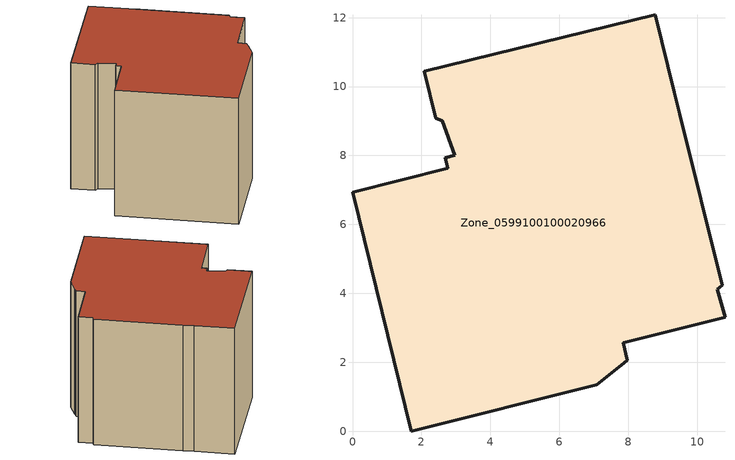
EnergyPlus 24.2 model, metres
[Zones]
Zone_0599100100020966
 floor ground (C_G): 2.69,7.94 2.96,8.01 2.6,9 2.42,9.07 2.08,10.45 8.79,12.08 9.34,9.83 9.5,9.19 10.73,4.23 10.59,4.12 10.81,3.31 7.86,2.56 7.98,2.05 7.8,1.91 7.74,1.86 7.09,1.35 1.71,0 0,6.93 2.77,7.62 z0
 wall outside (C_F): 1.71,0 7.09,1.35 7.74,1.86 7.8,1.91 7.98,2.05 7.86,2.56 10.81,3.31 10.59,4.12 10.73,4.23 9.5,9.19 9.34,9.83 8.79,12.08 2.08,10.45 2.42,9.07 2.6,9 2.96,8.01 2.69,7.94 2.77,7.62 0,6.93 1.71,0 z0:8.1
 roof outside (C_R): 2.96,8.01 2.69,7.94 2.77,7.62 0,6.93 1.71,0 7.09,1.35 7.74,1.86 7.8,1.91 7.98,2.05 7.86,2.56 10.81,3.31 10.59,4.12 10.73,4.23 9.5,9.19 9.34,9.83 8.79,12.08 2.08,10.45 2.42,9.07 2.6,9 z8.1
[BUILDING]
Pand.0599100100020966: North Axis=0; Terrain=City; Loads Convergence Tolerance Value=0.04; Temperature Convergence Tolerance Value=0.4; Solar Distribution=FullExterior; Maximum Number of Warmup Days=25; Minimum Number of Warmup Days=1
[Site:Location]
Rotterdam.The.Hague.AP_ZH_NLD Design_Conditions: Latitude=51.96; Longitude=4.45; Time Zone=1; Elevation=-4.5
[SITE:GROUNDTEMPERATURE:BUILDINGSURFACE]
18, 18, 18, 18, 18, 18, 18, 18, 18, 18, 18, 18
[MATERIAL] Thermal Absorptance=0.9; Solar Absorptance=0.7; Visible Absorptance=0.7
Name | Roughness | Thickness | Conductivity | Density | Specific Heat
G.D.2015-2018 | MediumSmooth | 0.15 | 0.0428571 | 540 | 1210
F.D.2015-2018 | Rough | 0.3 | 0.0666667 | 1920 | 840
R.D.2015-2018 | MediumRough | 0.2 | 0.0333333 | 1500 | 1000
[CONSTRUCTION]
C_G: G.D.2015-2018
C_F: F.D.2015-2018
C_R: R.D.2015-2018
[ZONE]
Zone_0599100100020966: Type=1; Multiplier=1; Ceiling Height=Autocalculate; Volume=Autocalculate; Floor Area=autocalculate; Part of Total Floor Area=Yes
[ZONEINFILTRATION:DESIGNFLOWRATE]
Infil_Zone_0599100100020966: Zone or ZoneList or Space or SpaceList=Zone_0599100100020966; Schedule=AlwaysOn; Design Flow Rate Calculation Method=Flow/Area; Flow Rate per Floor Area=0.0021; Constant Term Coefficient=1; Temperature Term Coefficient=0; Velocity Term Coefficient=0; Velocity Squared Term Coefficient=0
[HVACTEMPLATE:ZONE:IDEALLOADSAIRSYSTEM]
Zone_0599100100020966: Maximum Heating Supply Air Temperature=50; Minimum Cooling Supply Air Temperature=13; Maximum Heating Supply Air Humidity Ratio=0.0156; Minimum Cooling Supply Air Humidity Ratio=0.0077; Heating Limit=NoLimit; Cooling Limit=NoLimit; Dehumidification Control Type=ConstantSensibleHeatRatio; Cooling Sensible Heat Ratio=0.7; Dehumidification Setpoint=60; Humidification Control Type=None; Humidification Setpoint=30; Outdoor Air Method=None; Outdoor Air Flow Rate per Person=0.00944; Outdoor Air Flow Rate per Zone Floor Area=0; Outdoor Air Flow Rate per Zone=0; Demand Controlled Ventilation Type=None; Outdoor Air Economizer Type=NoEconomizer; Heat Recovery Type=None; Sensible Heat Recovery Effectiveness=0.7; Latent Heat Recovery Effectiveness=0.65
[ZONECONTROL:THERMOSTAT]
ThermostatControl_Zone_0599100100020966: Zone or ZoneList=Zone_0599100100020966; Control Type Schedule=DualSetpointControlType; Control 1=Thermostat_Zone_0599100100020966; Temperature Difference Between Cutout And Setpoint=0
[THERMOSTATSETPOINT:DUALSETPOINT]
Thermostat_Zone_0599100100020966: Heating Setpoint Temperature Schedule=HeatingSetpoint_Zone_0599100100020966; Cooling Setpoint Temperature Schedule=CoolingSetpoint_Zone_0599100100020966
[SCHEDULE:COMPACT]
HeatingSetpoint_Zone_0599100100020966: Through: 12/31, For: AllDays, Until: 24:00, 21
CoolingSetpoint_Zone_0599100100020966: Through: 12/31, For: AllDays, Until: 24:00, 24
DualSetpointControlType: Through: 12/31, For: AllDays, Until: 24:00, 4
AlwaysOn: Through: 12/31, For: AllDays, Until: 24:00, 1
